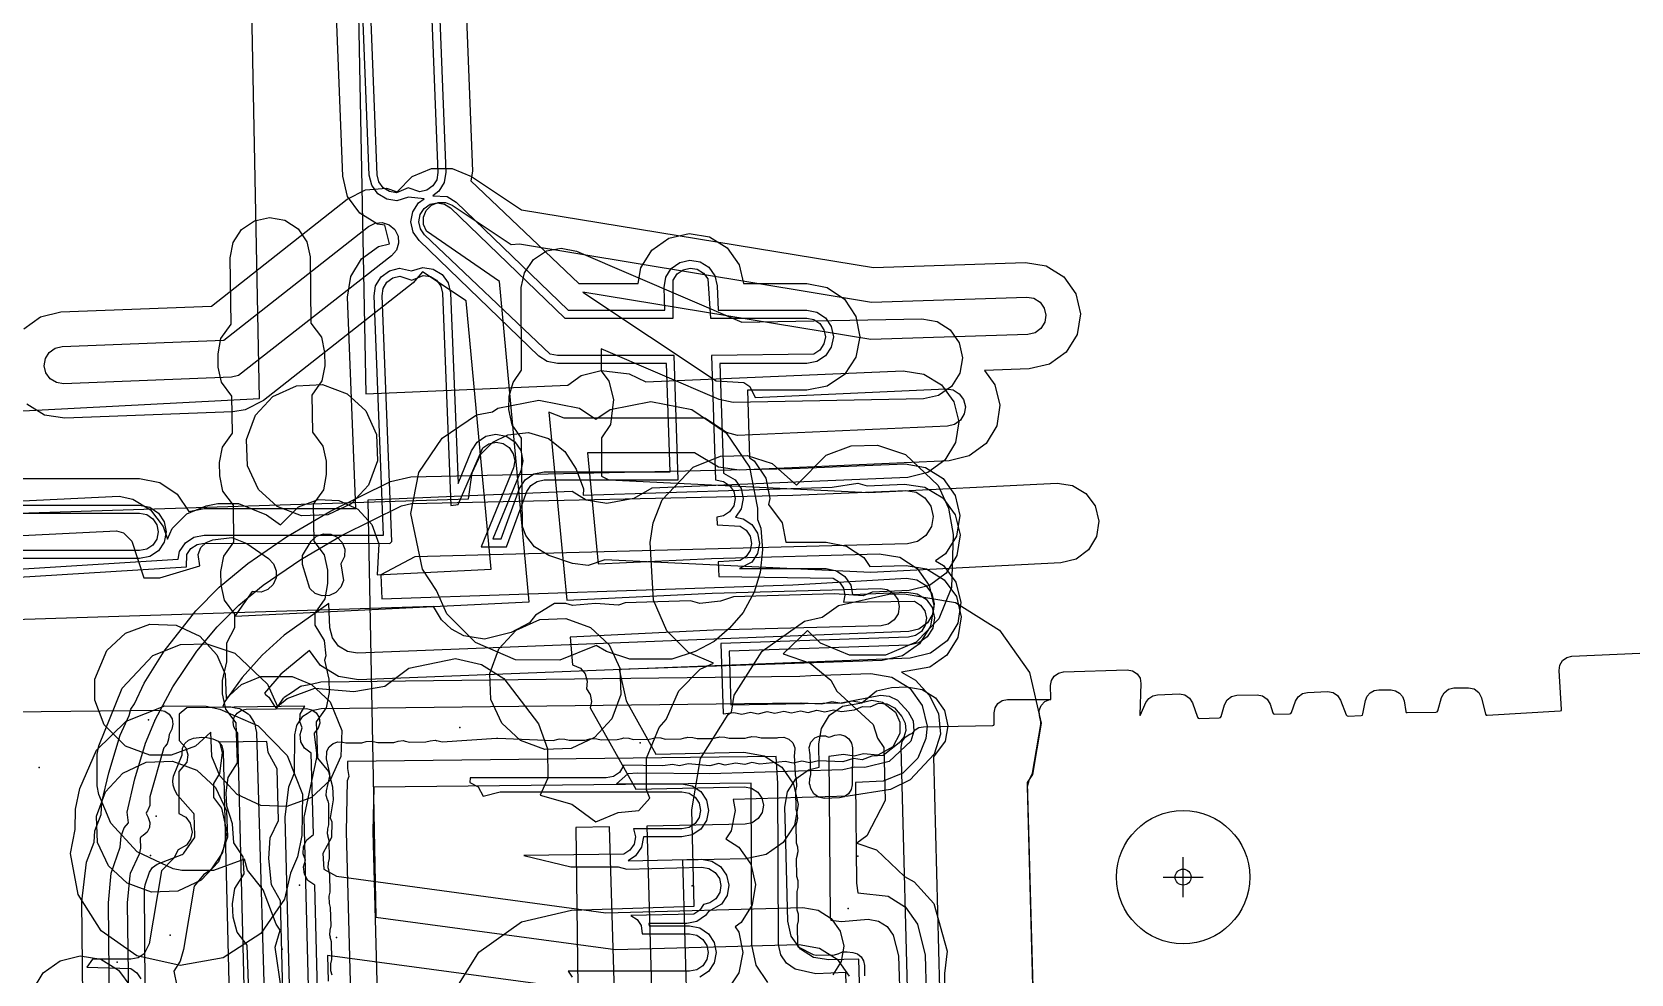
# Model space of a CAD drawing. Header units: metres. Extents: x 17722 to 17999, y 13535 to 15917.
# Drawn here: x 17811.3 to 17871.3, y 15087.2 to 15122.5 of the extents above; entities that cross this region are included whole.
import ezdxf

# ---------------------------------------------------------------- set-up
doc = ezdxf.new("R2010")
doc.units = ezdxf.units.M
for name, color, linetype in [('AI_GREENING_ALLOWED_ZONE', 4, 'Continuous'), ('AI_GREENING_EXCLUSIONS', 1, 'Continuous'), ('AI_GREENING_LAWN', 82, 'Continuous'), ('AI_GREENING_REJECTED', 6, 'Continuous'), ('AI_GREENING_TREES', 3, 'Continuous')]:
    doc.layers.add(name, color=color, linetype=linetype)

# ---------------------------------------------------------------- blocks, each defined once
blk = doc.blocks.new('AI_TREE')
for p, q in [((0, -0.3), (0, 0.3)), ((-0.3, 0), (0.3, 0))]:
    blk.add_line(p, q)
for radius in [1, 0.12]:
    blk.add_circle((0, 0), radius)

msp = doc.modelspace()

# ---------------------------------------------------------------- linework, layer by layer
at = {"layer": 'AI_GREENING_ALLOWED_ZONE'}
msp.add_lwpolyline([(17848.83, 15086.254), (17848.62, 15094.19), (17848.697, 15094.47), (17848.778, 15094.599), (17848.813, 15094.689), (17849.124, 15096.515), (17849.122, 15096.612), (17849.068, 15096.85), (17849.063, 15097.048), (17849.136, 15097.233), (17849.274, 15097.374), (17849.457, 15097.451), (17849.494, 15097.459), (17849.501, 15097.5), (17849.488, 15097.978), (17849.52, 15098.17), (17849.623, 15098.335), (17849.782, 15098.448), (17849.972, 15098.492), (17852.368, 15098.567), (17852.568, 15098.532), (17852.737, 15098.42), (17852.849, 15098.25), (17852.883, 15098.05), (17852.844, 15096.882), (17852.848, 15096.857), (17852.862, 15096.877), (17853.07, 15097.338), (17853.175, 15097.488), (17853.327, 15097.591), (17853.506, 15097.631), (17854.324, 15097.664), (17854.532, 15097.627), (17854.707, 15097.507), (17854.816, 15097.326), (17855, 15096.79), (17855.025, 15096.75), (17855.071, 15096.742), (17855.821, 15096.771), (17855.865, 15096.782), (17855.888, 15096.823), (17856.021, 15097.259), (17856.121, 15097.439), (17856.285, 15097.564), (17856.485, 15097.612), (17857.238, 15097.633), (17857.45, 15097.593), (17857.624, 15097.468), (17857.73, 15097.28), (17857.83, 15096.954), (17857.854, 15096.912), (17857.901, 15096.903), (17858.46, 15096.92), (17858.504, 15096.93), (17858.527, 15096.969), (17858.682, 15097.393), (17858.783, 15097.56), (17858.94, 15097.675), (17859.129, 15097.721), (17859.887, 15097.756), (17860.091, 15097.723), (17860.264, 15097.61), (17860.377, 15097.436), (17860.591, 15096.878), (17860.617, 15096.839), (17860.663, 15096.832), (17861.146, 15096.86), (17861.192, 15096.873), (17861.212, 15096.917), (17861.312, 15097.419), (17861.374, 15097.58), (17861.487, 15097.71), (17861.637, 15097.794), (17861.807, 15097.821), (17862.27, 15097.817), (17862.44, 15097.785), (17862.588, 15097.698), (17862.699, 15097.565), (17862.757, 15097.403), (17862.826, 15097.008), (17862.84, 15096.971), (17862.878, 15096.965), (17863.952, 15096.977), (17863.998, 15096.988), (17864.021, 15097.029), (17864.161, 15097.524), (17864.26, 15097.71), (17864.427, 15097.839), (17864.632, 15097.887), (17865.173, 15097.898), (17865.391, 15097.853), (17865.568, 15097.717), (17865.668, 15097.518), (17865.82, 15096.907), (17865.835, 15096.871), (17865.874, 15096.867), (17868.621, 15097.029), (17868.662, 15097.039), (17868.668, 15097.081), (17868.581, 15098.549), (17868.609, 15098.743), (17868.709, 15098.913), (17868.867, 15099.03), (17869.057, 15099.078), (17872.454, 15099.235)], dxfattribs=at)
at = {"layer": 'AI_GREENING_EXCLUSIONS'}
for points in [[(17807.926, 15102.169), (17816.737, 15102.719), (17816.794, 15103.006), (17817.011, 15103.331), (17817.335, 15103.548), (17817.718, 15103.624), (17824.446, 15103.624), (17824.094, 15112.603), (17824.155, 15112.988), (17824.359, 15113.321), (17824.675, 15113.55), (17825.054, 15113.641), (17825.495, 15113.546), (17825.927, 15113.675), (17826.313, 15113.614), (17826.646, 15113.41), (17826.875, 15113.095), (17826.966, 15112.715), (17827.247, 15105.559), (17827.751, 15106.791), (17827.966, 15107.116), (17828.29, 15107.334), (17828.672, 15107.412), (17829.055, 15107.338), (17829.38, 15107.122), (17829.599, 15106.799), (17829.676, 15106.416), (17829.602, 15106.033), (17828.559, 15103.486), (17828.86, 15103.486), (17829.556, 15105.379), (17829.773, 15105.704), (17830.097, 15105.921), (17830.48, 15105.997), (17835.205, 15105.997), (17835.073, 15110.069), (17830.978, 15110.069), (17830.596, 15110.145), (17830.285, 15110.348), (17825.783, 15114.682), (17825.561, 15115.002), (17825.477, 15115.383), (17825.546, 15115.767), (17825.757, 15116.096), (17825.972, 15116.246), (17825.387, 15116.306), (17824.954, 15116.177), (17824.569, 15116.238), (17824.236, 15116.442), (17824.007, 15116.757), (17823.916, 15117.137), (17821.8, 15171)], [(17824.368, 15171.219), (17826.488, 15117.238), (17826.445, 15116.968), (17826.303, 15116.735), (17826.082, 15116.575), (17825.816, 15116.511), (17825.373, 15116.66), (17824.943, 15116.477), (17824.673, 15116.519), (17824.44, 15116.662), (17824.28, 15116.883), (17824.216, 15117.148), (17822.095, 15171.129)], [(17824.672, 15171.113), (17826.788, 15117.25), (17826.727, 15116.864), (17826.523, 15116.531), (17826.296, 15116.366), (17826.842, 15116.333), (17827.171, 15116.122), (17831.381, 15112.069), (17835.009, 15112.069), (17834.982, 15112.919), (17835.045, 15113.304), (17835.251, 15113.635), (17835.569, 15113.862), (17835.949, 15113.95), (17836.334, 15113.887), (17836.665, 15113.681), (17836.892, 15113.363), (17836.98, 15112.983), (17837.01, 15112.069), (17840.335, 15112.069), (17840.718, 15111.992), (17841.042, 15111.776), (17841.259, 15111.451), (17841.335, 15111.069), (17841.259, 15110.686), (17841.042, 15110.361), (17840.718, 15110.145), (17840.335, 15110.069), (17837.074, 15110.069), (17837.207, 15105.945), (17837.655, 15105.704), (17837.871, 15105.379), (17837.947, 15104.997), (17837.871, 15104.614), (17837.66, 15104.298), (17837.948, 15104.241), (17838.273, 15104.024), (17838.489, 15103.7), (17838.566, 15103.317), (17838.489, 15102.934), (17838.273, 15102.61), (17837.817, 15102.367), (17841.065, 15102.367), (17841.448, 15102.291), (17841.772, 15102.074), (17841.989, 15101.75), (17842.059, 15101.397), (17844.098, 15101.49), (17844.483, 15101.427), (17844.814, 15101.221), (17845.042, 15100.904), (17845.131, 15100.524), (17845.068, 15100.139), (17844.862, 15099.808), (17844.545, 15099.58), (17844.165, 15099.491), (17837.423, 15099.265), (17837.487, 15097.256), (17841.628, 15097.33), (17843.108, 15097.621), (17843.425, 15097.584), (17843.745, 15097.432), (17844.146, 15096.998), (17844.326, 15096.651), (17844.358, 15096.262), (17844.24, 15095.891), (17843.434, 15095.123), (17842.518, 15094.904), (17842.134, 15094.915), (17841.695, 15094.814), (17836.704, 15094.669), (17833.982, 15094.696), (17833.619, 15094.66), (17833.198, 15094.294), (17835.651, 15094.294), (17836.034, 15094.218), (17836.358, 15094.001), (17836.575, 15093.677), (17836.651, 15093.294), (17836.575, 15092.911), (17836.358, 15092.587), (17836.034, 15092.37), (17835.651, 15092.294), (17834.206, 15092.294), (17834.13, 15091.912), (17833.913, 15091.587), (17833.63, 15091.398), (17836.39, 15091.456), (17836.774, 15091.391), (17837.105, 15091.183), (17837.33, 15090.865), (17837.417, 15090.484), (17837.351, 15090.099), (17837.143, 15089.769), (17836.645, 15089.503), (17836.537, 15089.341), (17836.213, 15089.124), (17835.83, 15089.048), (17834.404, 15089.048), (17834.423, 15088.957), (17835.939, 15088.957), (17836.321, 15088.88), (17836.646, 15088.664), (17836.862, 15088.339), (17836.939, 15087.957), (17836.862, 15087.574), (17836.646, 15087.249), (17836.321, 15087.033)], [(17806.673, 15122.58), (17807.111, 15121.934), (17807.269, 15121.17), (17807.379, 15105.746), (17815.292, 15105.747), (17816.057, 15105.595), (17816.706, 15105.162), (17817.141, 15104.509), (17817.718, 15104.624), (17823.406, 15104.624), (17823.095, 15112.563), (17823.217, 15113.334), (17823.625, 15114), (17824.256, 15114.458), (17824.674, 15114.559), (17824.501, 15115.256), (17824.223, 15115.3), (17823.558, 15115.707), (17823.099, 15116.339), (17822.917, 15117.097), (17820.812, 15170.692)], [(17825.682, 15170.884), (17827.787, 15117.289), (17827.73, 15116.929), (17831.785, 15113.069), (17834.012, 15113.069), (17834.11, 15113.656), (17834.522, 15114.319), (17835.157, 15114.773), (17835.917, 15114.95), (17836.686, 15114.822), (17837.349, 15114.41), (17837.803, 15113.775), (17837.968, 15113.069), (17840.335, 15113.069), (17841.101, 15112.916), (17841.749, 15112.483), (17842.183, 15111.834), (17842.335, 15111.069), (17842.183, 15110.303), (17841.749, 15109.654), (17841.101, 15109.221), (17840.335, 15109.069), (17838.107, 15109.069), (17838.189, 15106.526), (17838.362, 15106.411), (17838.795, 15105.762), (17838.947, 15104.997), (17838.905, 15104.781), (17839.413, 15104.082), (17839.556, 15103.367), (17841.065, 15103.367), (17841.83, 15103.215), (17842.479, 15102.781), (17842.704, 15102.444), (17844.064, 15102.49), (17844.834, 15102.363), (17845.497, 15101.952), (17845.953, 15101.318), (17846.13, 15100.558), (17846.004, 15099.788), (17845.592, 15099.125), (17844.958, 15098.67), (17843.889, 15098.481), (17844.415, 15098.179), (17844.928, 15097.621), (17845.286, 15096.928), (17845.352, 15096.151), (17845.116, 15095.407), (17844.215, 15094.441), (17843.482, 15094.076), (17841.89, 15093.823), (17837.569, 15093.703), (17837.651, 15093.294), (17837.499, 15092.529), (17837.294, 15092.223), (17837.792, 15091.909), (17838.243, 15091.272), (17838.416, 15090.511), (17838.285, 15089.742), (17837.87, 15089.082), (17837.65, 15088.926), (17837.786, 15088.722), (17837.939, 15087.957), (17837.786, 15087.191), (17837.459, 15086.701)], [(17803.468, 15107.905), (17819.792, 15108.748), (17819.218, 15137.983)], [(17823.217, 15138.062), (17823.789, 15108.935), (17831.363, 15109.255), (17831.864, 15109.622), (17832.623, 15109.807), (17833.672, 15109.684), (17834.294, 15109.38), (17843.958, 15109.789), (17844.729, 15109.669), (17845.396, 15109.263), (17845.856, 15108.634), (17846.041, 15107.875), (17845.921, 15107.104), (17845.515, 15106.438), (17844.885, 15105.977), (17844.127, 15105.792), (17834.518, 15105.386), (17833.85, 15104.994), (17832.834, 15104.814), (17832.063, 15104.933), (17831.528, 15105.259), (17823.867, 15104.934), (17824.166, 15089.284), (17833.156, 15088.069), (17840.051, 15088.258), (17840.82, 15088.126), (17841.481, 15087.711), (17841.932, 15087.074)], [(17810.949, 15111.367), (17811.58, 15111.825), (17812.339, 15112.007), (17817.988, 15112.222), (17823.083, 15116.234), (17823.779, 15116.588), (17824.557, 15116.649), (17824.967, 15116.515), (17825.525, 15117.086), (17826.245, 15117.386), (17827.025, 15117.387), (17827.747, 15117.09), (17829.631, 15115.837), (17842.847, 15113.669), (17848.549, 15113.86), (17849.319, 15113.733), (17849.982, 15113.321), (17850.437, 15112.687), (17850.615, 15111.928), (17850.489, 15111.157), (17850.077, 15110.494), (17849.443, 15110.04), (17848.683, 15109.862), (17847.004, 15109.806), (17847.403, 15109.262), (17847.59, 15108.505), (17847.472, 15107.733), (17847.068, 15107.066), (17846.439, 15106.603), (17845.681, 15106.417), (17837.796, 15106.063), (17837.025, 15106.18), (17836.123, 15106.712), (17832.112, 15106.712), (17832.511, 15102.545), (17836.756, 15102.751), (17843.056, 15102.924), (17843.826, 15102.793), (17844.486, 15102.377), (17844.937, 15101.74), (17845.11, 15100.979), (17844.979, 15100.21), (17844.563, 15099.55), (17843.927, 15099.098), (17843.166, 15098.925), (17833.3, 15098.579), (17833.555, 15097.4), (17834.673, 15095.408), (17837.974, 15095.472), (17838.742, 15095.335), (17839.399, 15094.914), (17839.845, 15094.274), (17840.012, 15093.511), (17839.875, 15092.743), (17839.454, 15092.086), (17838.814, 15091.64), (17838.052, 15091.473), (17835.67, 15091.426), (17835.851, 15085.317)], [(17806.818, 15103.411), (17814.424, 15103.791), (17814.687, 15103.717), (17815.001, 15103.394), (17815.452, 15102.022), (17816.056, 15102.022), (17817.554, 15102.473), (17817.49, 15102.903), (17817.594, 15103.155), (17817.788, 15103.348), (17818.04, 15103.453), (17818.752, 15103.539), (17819.316, 15103.316), (17820.135, 15102.743), (17820.324, 15102.545), (17820.423, 15102.291), (17820.417, 15102.018), (17820.307, 15101.768), (17820.11, 15101.579), (17819.855, 15101.48), (17819.519, 15101.514), (17818.866, 15100.58), (17829.914, 15101.117), (17828.801, 15113.146), (17826.058, 15115.035), (17825.953, 15115.287), (17825.952, 15115.56), (17826.056, 15115.813), (17826.249, 15116.006), (17826.501, 15116.111), (17826.774, 15116.112), (17827.027, 15116.008), (17829.242, 15114.533), (17829.552, 15114.559), (17842.762, 15112.365), (17848.593, 15112.56), (17848.862, 15112.516), (17849.094, 15112.372), (17849.254, 15112.15), (17849.316, 15111.884), (17849.272, 15111.615), (17849.127, 15111.382), (17848.906, 15111.223), (17848.64, 15111.161), (17842.739, 15110.964), (17831.931, 15112.744), (17836.939, 15109.412), (17837.979, 15109.359), (17838.206, 15109.207), (17838.395, 15108.792), (17845.56, 15109.114), (17845.83, 15109.073), (17846.064, 15108.932), (17846.226, 15108.712), (17846.291, 15108.446), (17846.25, 15108.176), (17846.108, 15107.943), (17845.888, 15107.781), (17845.623, 15107.716), (17837.738, 15107.361), (17837.319, 15107.478), (17836.516, 15108.012), (17831.233, 15108.014), (17830.661, 15108.24), (17831.336, 15101.187), (17836.791, 15101.452), (17843.092, 15101.624), (17843.361, 15101.578), (17843.592, 15101.433), (17843.75, 15101.21), (17843.811, 15100.944), (17843.765, 15100.675), (17843.619, 15100.443), (17843.396, 15100.285), (17843.13, 15100.225), (17836.837, 15100.053), (17831.462, 15099.791), (17831.549, 15098.762), (17831.847, 15098.626), (17832.019, 15098.413), (17832.098, 15098.138), (17832.065, 15097.859), (17832.208, 15097.644), (17832.26, 15097.376), (17832.212, 15097.137), (17833.92, 15094.093), (17837.999, 15094.172), (17838.268, 15094.124), (17838.498, 15093.977), (17838.654, 15093.753), (17838.713, 15093.486), (17838.664, 15093.217), (17838.517, 15092.987), (17838.293, 15092.831), (17838.026, 15092.773), (17834.331, 15092.7), (17834.552, 15085.278)], [(17807.707, 15101.854), (17817.055, 15102.437), (17817.071, 15102.892), (17817.223, 15103.119), (17817.45, 15103.27), (17817.718, 15103.324), (17824.688, 15103.31), (17824.756, 15103.384), (17824.394, 15112.614), (17824.437, 15112.884), (17824.579, 15113.117), (17824.8, 15113.278), (17825.066, 15113.341), (17825.509, 15113.192), (17825.939, 15113.376), (17826.209, 15113.333), (17826.442, 15113.19), (17826.602, 15112.969), (17826.666, 15112.704), (17826.979, 15104.733), (17827.251, 15104.777), (17828.179, 15106.905), (17828.406, 15107.058), (17828.673, 15107.112), (17828.941, 15107.06), (17829.169, 15106.909), (17829.322, 15106.683), (17829.376, 15106.415), (17829.324, 15106.147), (17828.112, 15103.186), (17829.07, 15103.186), (17829.833, 15105.265), (17829.985, 15105.492), (17830.212, 15105.643), (17830.48, 15105.697), (17835.514, 15105.697), (17835.364, 15110.369), (17830.978, 15110.369), (17830.71, 15110.422), (17825.992, 15114.898), (17825.835, 15115.122), (17825.777, 15115.389), (17825.825, 15115.658), (17825.973, 15115.887), (17826.197, 15116.044), (17826.464, 15116.102), (17826.733, 15116.054), (17826.962, 15115.906), (17831.26, 15111.769), (17835.319, 15111.769), (17835.326, 15113.198), (17835.47, 15113.43), (17835.692, 15113.589), (17835.958, 15113.651), (17836.228, 15113.606), (17836.46, 15113.462), (17836.619, 15113.24), (17836.719, 15111.769), (17840.335, 15111.769), (17840.603, 15111.715), (17840.83, 15111.564), (17840.982, 15111.336), (17841.035, 15111.069), (17840.982, 15110.801), (17840.83, 15110.574), (17840.603, 15110.422), (17836.765, 15110.369), (17836.915, 15105.697), (17837.215, 15105.643), (17837.442, 15105.492), (17837.594, 15105.265), (17837.647, 15104.997), (17837.594, 15104.729), (17837.442, 15104.502), (17837.215, 15104.35), (17836.96, 15104.299), (17836.969, 15104.017), (17837.833, 15103.964), (17838.061, 15103.812), (17838.212, 15103.585), (17838.266, 15103.317), (17838.212, 15103.049), (17838.061, 15102.822), (17837.833, 15102.67), (17837.014, 15102.617), (17837.032, 15102.067), (17841.333, 15102.014), (17841.56, 15101.862), (17841.712, 15101.635), (17841.765, 15101.367), (17841.713, 15101.106), (17844.377, 15101.146), (17844.61, 15101.002), (17844.769, 15100.78), (17844.831, 15100.514), (17844.787, 15100.245), (17844.643, 15100.013), (17844.421, 15099.853), (17844.155, 15099.791), (17837.113, 15099.555), (17837.198, 15096.911), (17837.603, 15096.963), (17837.895, 15096.901), (17838.225, 15096.981), (17838.519, 15096.919), (17838.848, 15096.999), (17839.143, 15096.937), (17839.472, 15097.017), (17839.766, 15096.955), (17840.096, 15097.035), (17840.39, 15096.973), (17840.72, 15097.053), (17841.014, 15096.991), (17841.343, 15097.071), (17841.638, 15097.009), (17842.125, 15097.072), (17842.424, 15097.194), (17842.722, 15097.179), (17843.034, 15097.312), (17843.343, 15097.296), (17843.631, 15097.141), (17843.912, 15096.811), (17844.037, 15096.568), (17844.06, 15096.296), (17843.977, 15096.036), (17843.801, 15095.827), (17843.206, 15095.35), (17842.782, 15095.332), (17842.421, 15095.194), (17842.097, 15095.237), (17841.694, 15095.114), (17840.776, 15095.158), (17840.447, 15095.078), (17840.152, 15095.14), (17839.823, 15095.059), (17839.528, 15095.122), (17838.573, 15095.023), (17838.281, 15095.086), (17838.018, 15095.009), (17837.657, 15095.068), (17837.279, 15094.989), (17837.033, 15095.05), (17836.704, 15094.969), (17835.887, 15095.034), (17835.556, 15094.962), (17835.297, 15095.017), (17834.932, 15094.96), (17833.466, 15094.995), (17833.305, 15094.719), (17833.078, 15094.567), (17832.81, 15094.514), (17827.704, 15094.514), (17827.692, 15094.334), (17828.001, 15094.177), (17828.189, 15093.831), (17828.829, 15093.994), (17835.651, 15093.994), (17835.919, 15093.941), (17836.146, 15093.789), (17836.298, 15093.562), (17836.351, 15093.294), (17836.298, 15093.026), (17836.146, 15092.799), (17835.919, 15092.647), (17835.651, 15092.594), (17833.832, 15092.594), (17833.906, 15092.295), (17833.853, 15092.027), (17833.701, 15091.8), (17833.474, 15091.648), (17829.712, 15091.595), (17831.487, 15091.171), (17833.264, 15091.171), (17833.588, 15091.08), (17836.398, 15091.156), (17836.667, 15091.11), (17836.898, 15090.965), (17837.056, 15090.742), (17837.117, 15090.476), (17837.071, 15090.207), (17836.926, 15089.975), (17836.703, 15089.818), (17836.466, 15089.764), (17836.325, 15089.553), (17836.098, 15089.402), (17833.731, 15089.348), (17833.969, 15089.194), (17834.121, 15088.967), (17834.165, 15088.657), (17835.939, 15088.657), (17836.206, 15088.603), (17836.434, 15088.451), (17836.585, 15088.224), (17836.639, 15087.957), (17836.585, 15087.689), (17836.434, 15087.462), (17836.206, 15087.31), (17835.939, 15087.257), (17831.379, 15087.257), (17831.528, 15087.034)], [(17819.378, 15086.79), (17819.336, 15088.239), (17818.958, 15088.721), (17818.811, 15089.287), (17818.782, 15089.786), (17818.863, 15090.366), (17819.217, 15090.915), (17819.181, 15091.543), (17818.836, 15092.077), (17818.784, 15092.793), (17818.569, 15093.452), (17818.54, 15093.951), (17818.621, 15094.531), (17818.975, 15095.08), (17818.921, 15096.574), (17818.528, 15097.096), (17818.407, 15097.668), (17818.4, 15098.168), (17818.568, 15098.87), (17818.564, 15099.588), (17818.874, 15100.155), (17818.868, 15100.662), (17818.475, 15101.184), (17818.354, 15101.757), (17818.347, 15102.257), (17818.454, 15102.832), (17818.833, 15103.364), (17818.815, 15104.751), (17818.422, 15105.273), (17818.3, 15105.846), (17818.294, 15106.346), (17818.4, 15106.921), (17818.779, 15107.453), (17818.761, 15108.84), (17818.369, 15109.362), (17818.247, 15109.934), (17818.24, 15110.434), (17818.347, 15111.01), (17818.726, 15111.542), (17818.694, 15114.029), (17818.8, 15114.605), (17819.119, 15115.096), (17819.602, 15115.427), (17820.174, 15115.549), (17820.75, 15115.442), (17821.24, 15115.123), (17821.572, 15114.641), (17821.693, 15114.068), (17821.726, 15111.581), (17822.119, 15111.059), (17822.24, 15110.486), (17822.247, 15109.986), (17822.14, 15109.411), (17821.761, 15108.879), (17821.779, 15107.492), (17822.172, 15106.97), (17822.293, 15106.398), (17822.3, 15105.898), (17822.193, 15105.322), (17821.814, 15104.79), (17821.832, 15103.404), (17822.225, 15102.881), (17822.347, 15102.309), (17822.353, 15101.809), (17822.247, 15101.234), (17821.868, 15100.701), (17821.873, 15100.248), (17822.225, 15099.674), (17822.285, 15099.091), (17822.237, 15098.93), (17822.4, 15098.22), (17822.406, 15097.72), (17822.3, 15097.145), (17821.921, 15096.613), (17821.97, 15095.255), (17822.386, 15094.75), (17822.533, 15094.183), (17822.562, 15093.684), (17822.447, 15093.019), (17822.507, 15092.863), (17822.493, 15092.278), (17822.178, 15091.669), (17822.212, 15091.092), (17822.688, 15090.823), (17832.794, 15089.447), (17840.187, 15089.649), (17840.764, 15089.551), (17841.259, 15089.239), (17841.597, 15088.761), (17841.727, 15088.191), (17841.629, 15087.614), (17841.317, 15087.118)], [(17806.752, 15104.709), (17814.527, 15105.087), (17815.039, 15104.978), (17815.709, 15104.578), (17816.175, 15103.952), (17816.347, 15103.477), (17816.514, 15103.878), (17817.066, 15104.43), (17817.787, 15104.728), (17818.226, 15104.815), (17819.007, 15104.814), (17820.061, 15104.381), (17820.582, 15104.017), (17821.261, 15104.691), (17821.994, 15104.96), (17822.773, 15104.928), (17823.482, 15104.601), (17824.011, 15104.027), (17824.28, 15103.294), (17824.211, 15102.141), (17828.495, 15102.35), (17827.548, 15112.418), (17825.912, 15113.506), (17825.558, 15113.091), (17819.951, 15108.677), (17819.256, 15108.323), (17818.79, 15108.25), (17812.492, 15108.01), (17811.721, 15108.132), (17811.057, 15108.541)], [(17785.977, 15103.667), (17827.645, 15104.992), (17827.772, 15105.963), (17828.102, 15106.67), (17828.552, 15107.114), (17829.122, 15107.396), (17829.898, 15107.478), (17830.646, 15107.257), (17831.252, 15106.765), (17831.684, 15106.096), (17831.951, 15105.362), (17831.941, 15105.129), (17841.285, 15105.426), (17842.257, 15105.577), (17842.607, 15105.476), (17844.001, 15105.541), (17844.773, 15105.424), (17845.441, 15105.021), (17845.904, 15104.393), (17846.092, 15103.636), (17845.976, 15102.864), (17845.573, 15102.196), (17844.945, 15101.733), (17844.187, 15101.545), (17842.795, 15101.48), (17842.457, 15101.348), (17841.378, 15101.427), (17837.591, 15101.307), (17837.099, 15101.15), (17836.323, 15101.062), (17835.973, 15101.163), (17833.515, 15101.086), (17833.271, 15101), (17832.405, 15101.064), (17831.542, 15100.981), (17831.295, 15101.062), (17830.864, 15101.057), (17830.161, 15100.616), (17829.932, 15100.335), (17829.246, 15099.964), (17828.236, 15099.724), (17827.465, 15099.848), (17827.003, 15100.092), (17826.621, 15100.447), (17826.329, 15100.949), (17787.735, 15099.721)], [(17785.977, 15103.667), (17827.645, 15104.992), (17827.772, 15105.963), (17828.102, 15106.67), (17828.552, 15107.114), (17829.122, 15107.396), (17829.898, 15107.478), (17830.646, 15107.257), (17831.252, 15106.765), (17831.684, 15106.096), (17831.951, 15105.362), (17831.941, 15105.129), (17841.285, 15105.426), (17842.257, 15105.577), (17842.607, 15105.476), (17844.001, 15105.541), (17844.773, 15105.424), (17845.441, 15105.021), (17845.904, 15104.393), (17846.092, 15103.636), (17845.976, 15102.864), (17845.573, 15102.196), (17844.945, 15101.733), (17844.187, 15101.545), (17842.795, 15101.48), (17842.457, 15101.348), (17841.378, 15101.427), (17837.591, 15101.307), (17837.099, 15101.15), (17836.323, 15101.062), (17835.973, 15101.163), (17833.515, 15101.086), (17833.271, 15101), (17832.405, 15101.064), (17831.542, 15100.981), (17831.295, 15101.062), (17830.864, 15101.057), (17830.161, 15100.616), (17829.932, 15100.335), (17829.246, 15099.964), (17828.236, 15099.724), (17827.465, 15099.848), (17827.003, 15100.092), (17826.621, 15100.447), (17826.329, 15100.949), (17787.735, 15099.721)], [(17820.62, 15086.534), (17820.385, 15088.164), (17820.576, 15088.793), (17820.426, 15089.016), (17819.929, 15090.315), (17819.35, 15091.047), (17819.233, 15091.457), (17818.063, 15091.037), (17816.875, 15091.037), (17816.553, 15091.102), (17815.206, 15091.733), (17814.218, 15092.807), (17813.765, 15093.89), (17813.7, 15094.213), (17813.7, 15095.4), (17813.765, 15095.722), (17814.634, 15097.885), (17815.794, 15099.107), (17816.824, 15099.514), (17817.818, 15099.541), (17818.868, 15099.189), (17820.092, 15098.03), (17820.472, 15097.188), (17820.835, 15097.495), (17821.875, 15097.875), (17823.333, 15097.752), (17824.495, 15097.96), (17825.397, 15098.629), (17827.154, 15098.995), (17828.123, 15098.771), (17828.965, 15098.242), (17830.264, 15096.54), (17830.61, 15095.608), (17830.616, 15094.501), (17830.325, 15093.865), (17831.52, 15093.528), (17832.419, 15092.866), (17833.26, 15093.218), (17834.031, 15093.283), (17834.442, 15093.751), (17834.324, 15094.069), (17834.324, 15095.257), (17834.792, 15096.41), (17835.064, 15096.701), (17835.531, 15097.783), (17836.342, 15098.594), (17836.831, 15098.813), (17835.894, 15099.222), (17835.084, 15100.032), (17834.586, 15101.183), (17834.454, 15103.354), (17834.571, 15104.081), (17834.91, 15104.956), (17836.07, 15106.178), (17837.1, 15106.585), (17838.094, 15106.612), (17839.043, 15106.312), (17839.951, 15105.497), (17841.067, 15106.625), (17841.998, 15106.975), (17842.992, 15107.002), (17844.042, 15106.65), (17845.266, 15105.491), (17845.652, 15104.635), (17845.834, 15103.646), (17845.769, 15101.654), (17845.299, 15100.489), (17844.444, 15099.612), (17843.293, 15099.114), (17841.943, 15099.114), (17840.859, 15099.567), (17840.362, 15100.042), (17839.457, 15099.168), (17840.471, 15098.818), (17841.238, 15098.184), (17841.466, 15097.764), (17842.835, 15096.517), (17842.995, 15096.005), (17843.234, 15095.651), (17843.28, 15093.665), (17842.597, 15092.34), (17842.212, 15092.06), (17842.952, 15091.806), (17844.007, 15090.807), (17844.372, 15090.614), (17845.113, 15089.792), (17845.613, 15088.011), (17845.506, 15087.167), (17845.506, 15086.091)], [(17813.245, 15077.904), (17813.126, 15089.868), (17813.297, 15091.35), (17813.584, 15092.105), (17813.616, 15092.521), (17813.852, 15093.139), (17813.879, 15093.604), (17814.137, 15094.702), (17814.564, 15096.111), (17814.903, 15096.85), (17814.96, 15097.09), (17815.106, 15097.292), (17815.462, 15098.068), (17816.213, 15099.272), (17817.399, 15100.786), (17818.286, 15101.676), (17819.354, 15102.562), (17820.808, 15103.559), (17822.434, 15104.506), (17824.715, 15105.641), (17825.476, 15105.812), (17839.788, 15106.129), (17844.027, 15106.299), (17844.797, 15106.169), (17845.458, 15105.755), (17845.91, 15105.119), (17846.084, 15104.358), (17845.954, 15103.588), (17845.539, 15102.927), (17845.171, 15102.665), (17845.472, 15102.484), (17845.935, 15101.856), (17846.123, 15101.098), (17846.007, 15100.326), (17845.604, 15099.658), (17844.976, 15099.195), (17844.218, 15099.007), (17823.514, 15098.197), (17822.762, 15098.314), (17822.079, 15098.73), (17821.668, 15099.297), (17820.601, 15098.412), (17819.98, 15097.689), (17820.016, 15097.644), (17820.149, 15097.547), (17820.362, 15097.203), (17820.431, 15097.113), (17820.491, 15097.201), (17820.692, 15097.509), (17820.711, 15097.522), (17820.724, 15097.542), (17821.032, 15097.742), (17821.335, 15097.95), (17821.358, 15097.955), (17821.378, 15097.968), (17821.739, 15098.036), (17822.099, 15098.112), (17840.075, 15098.331), (17840.488, 15098.35), (17842.746, 15098.425), (17843.535, 15098.293), (17844.206, 15097.877), (17844.669, 15097.233), (17844.852, 15096.453), (17844.813, 15095.991), (17844.508, 15095.253), (17843.946, 15094.692), (17843.209, 15094.386), (17842.171, 15094.334), (17842.205, 15090.557), (17842.258, 15090.193), (17843.389, 15090.071), (17844.049, 15089.655), (17844.5, 15089.018), (17844.786, 15087.863), (17844.824, 15086.454)], [(17814.244, 15077.916), (17814.125, 15089.828), (17814.227, 15090.937), (17814.564, 15091.91), (17814.596, 15092.325), (17814.715, 15092.637), (17814.883, 15092.824), (17814.829, 15093.227), (17815.111, 15094.474), (17815.52, 15095.819), (17815.865, 15096.658), (17815.869, 15096.674), (17815.875, 15096.682), (17815.887, 15096.712), (17816.539, 15097.936), (17817.442, 15099.271), (17818.206, 15100.188), (17819.025, 15100.996), (17819.933, 15101.747), (17821.346, 15102.715), (17822.899, 15103.621), (17825.121, 15104.727), (17825.501, 15104.813), (17839.814, 15105.129), (17844.056, 15105.3), (17844.441, 15105.235), (17844.771, 15105.027), (17844.997, 15104.709), (17845.085, 15104.329), (17845.02, 15103.944), (17844.812, 15103.614), (17844.494, 15103.388), (17844.114, 15103.301), (17825.621, 15102.815), (17824.349, 15102.132), (17824.391, 15101.232), (17839.816, 15101.761), (17844.079, 15102.004), (17844.465, 15101.946), (17844.799, 15101.744), (17845.03, 15101.43), (17845.124, 15101.052), (17845.066, 15100.666), (17844.864, 15100.332), (17844.55, 15100.1), (17844.172, 15100.006), (17823.476, 15099.197), (17823.1, 15099.255), (17822.766, 15099.456), (17822.534, 15099.77), (17822.44, 15100.149), (17822.397, 15101.053), (17820.724, 15099.872), (17819.891, 15099.124), (17819.145, 15098.277), (17818.496, 15097.379), (17818.42, 15097.197), (17818.721, 15097.186), (17818.879, 15097.148), (17819.039, 15097.121), (17819.067, 15097.103), (17819.1, 15097.095), (17819.232, 15097), (17819.37, 15096.914), (17819.389, 15096.887), (17819.417, 15096.867), (17819.502, 15096.729), (17819.596, 15096.596), (17819.603, 15096.563), (17819.621, 15096.535), (17819.647, 15096.374), (17819.683, 15096.216), (17820.076, 15083.001)], [(17807.384, 15104.747), (17815.292, 15104.747), (17815.675, 15104.671), (17815.999, 15104.454), (17816.216, 15104.13), (17816.292, 15103.747), (17816.216, 15103.365), (17815.999, 15103.04), (17815.675, 15102.823), (17815.292, 15102.747), (17807.908, 15102.747)], [(17807.384, 15104.447), (17815.292, 15104.447), (17815.56, 15104.394), (17815.787, 15104.242), (17815.939, 15104.015), (17815.992, 15103.747), (17815.939, 15103.479), (17815.787, 15103.252), (17815.56, 15103.101), (17815.292, 15103.047), (17807.751, 15103.047)], [(17826.994, 15086.311), (17828.024, 15087.968), (17829.629, 15089.112), (17831.51, 15089.547), (17831.51, 15089.547), (17836.112, 15089.696), (17836.017, 15093.318), (17836.346, 15095.241), (17837.387, 15096.891), (17837.507, 15096.976), (17837.617, 15097.62), (17838.658, 15099.27), (17840.251, 15100.396), (17840.913, 15100.546), (17841.525, 15100.979), (17843.423, 15101.41), (17843.998, 15101.425), (17845.921, 15101.097), (17847.572, 15100.058), (17848.7, 15098.466), (17849.133, 15096.564), (17848.805, 15094.641), (17848.616, 15094.342), (17848.832, 15086.198)], [(17842.325, 15086.375), (17842.29, 15087.707), (17841.167, 15087.677), (17840.591, 15087.776), (17840.096, 15088.089), (17839.758, 15088.567), (17839.628, 15089.137), (17839.538, 15092.572), (17839.515, 15093.411), (17839.614, 15093.988), (17839.927, 15094.483), (17840.404, 15094.821), (17840.809, 15094.912), (17840.786, 15095.789), (17840.885, 15096.366), (17841.197, 15096.861), (17841.675, 15097.199), (17842.401, 15097.333), (17842.949, 15097.782), (17843.519, 15097.911), (17844.094, 15097.927), (17844.671, 15097.828), (17845.166, 15097.516), (17845.504, 15097.039), (17845.634, 15096.468), (17845.536, 15095.891), (17845.09, 15095.301), (17845.358, 15085.147)], [(17822.174, 15078.621), (17821.867, 15090.481), (17821.613, 15090.662), (17821.48, 15090.901), (17821.448, 15091.172), (17821.52, 15091.423), (17821.434, 15091.667), (17821.45, 15091.94), (17821.568, 15092.186), (17821.818, 15092.384), (17821.739, 15095.444), (17821.485, 15095.625), (17821.352, 15095.864), (17821.32, 15096.135), (17821.392, 15096.386), (17821.306, 15096.631), (17821.321, 15096.903), (17821.498, 15097.201), (17817.063, 15097.136), (17816.776, 15096.91), (17816.774, 15095.913), (17817.031, 15095.64), (17817.1, 15095.376), (17817.062, 15095.105), (17816.77, 15094.754), (17816.766, 15093.176), (17817.029, 15093.034), (17817.193, 15092.816), (17817.264, 15092.48), (17817.21, 15092.212), (17817.058, 15091.985), (17816.74, 15091.816), (17816.575, 15091.496), (17816.118, 15091.026), (17815.657, 15088.287), (17815.462, 15087.908), (17815.235, 15087.756), (17814.967, 15087.703), (17813.52, 15087.703), (17813.308, 15087.405), (17814.962, 15087.352), (17815.189, 15087.2), (17815.34, 15086.973)], [(17821.128, 15078.449), (17820.763, 15093.044), (17820.898, 15094.171), (17821.108, 15094.702), (17821.123, 15096.123), (17821.161, 15096.303), (17821.195, 15096.483), (17821.201, 15096.493), (17821.203, 15096.505), (17821.307, 15096.656), (17821.407, 15096.81), (17821.417, 15096.817), (17821.424, 15096.827), (17821.578, 15096.927), (17821.729, 15097.031), (17821.741, 15097.034), (17821.75, 15097.04), (17821.931, 15097.074), (17822.111, 15097.112), (17840.119, 15097.332), (17840.133, 15097.329), (17840.903, 15097.29), (17841.279, 15097.376), (17841.652, 15097.314), (17842.029, 15097.4), (17842.402, 15097.339), (17842.779, 15097.425), (17843.183, 15097.357), (17843.67, 15096.974), (17843.83, 15096.6), (17843.83, 15096.173), (17843.569, 15095.673), (17843.011, 15095.367), (17842.47, 15095.411), (17842.112, 15095.327), (17841.72, 15095.386), (17841.169, 15095.317), (17841.219, 15089.286), (17841.244, 15089.166), (17841.639, 15089.127), (17842.646, 15089.203), (17843.031, 15089.137), (17843.361, 15088.929), (17843.586, 15088.611), (17843.787, 15087.837), (17843.838, 15085.904)], [(17820.859, 15079.152), (17820.582, 15089.892), (17820.242, 15090.502), (17820.147, 15091.486), (17820.191, 15092.265), (17820.504, 15092.915), (17820.454, 15094.855), (17820.114, 15095.465), (17820.066, 15095.88), (17818.293, 15095.854), (17818.398, 15095.45), (17818.29, 15094.677), (17818.069, 15094.302), (17818.068, 15093.774), (17818.364, 15093.382), (17818.564, 15092.476), (17818.41, 15091.711), (17817.974, 15091.063), (17817.693, 15090.876), (17817.339, 15090.449), (17816.939, 15088.071), (17816.815, 15087.638), (17816.584, 15087.259), (17816.694, 15086.705)], [(17841.864, 15084.887), (17841.803, 15087.207), (17840.682, 15087.151), (17839.908, 15087.338), (17839.581, 15087.552), (17839.361, 15087.873), (17839.28, 15088.255), (17839.256, 15094.308), (17839.192, 15095.32), (17823.104, 15095.125), (17823.099, 15094.864), (17823.144, 15094.56), (17823.091, 15094.406), (17823.054, 15092.483), (17823.432, 15077.917)], [(17838.882, 15086.836), (17838.441, 15087.48), (17838.28, 15088.244), (17838.254, 15094.283), (17838.252, 15094.312), (17824.086, 15094.164), (17824.054, 15092.505), (17824.432, 15077.94)], [(17833.153, 15085.236), (17832.931, 15092.673), (17831.67, 15092.648), (17831.839, 15078.677)], [(17811.269, 15086.526), (17811.677, 15087.191), (17812.309, 15087.649), (17813.068, 15087.831), (17813.838, 15087.708), (17814.503, 15087.299), (17814.961, 15086.668)], [(17832.754, 15086.445), (17822.349, 15087.842), (17822.377, 15086.877)]]:
    msp.add_lwpolyline(points, dxfattribs=at)
for points in [[(17811.78, 15109.716), (17811.716, 15109.981), (17811.759, 15110.251), (17811.902, 15110.484), (17812.123, 15110.644), (17812.389, 15110.708), (17818.46, 15110.939), (17823.887, 15115.213), (17824.131, 15115.336), (17824.403, 15115.358), (17824.663, 15115.273), (17824.87, 15115.096), (17824.994, 15114.852), (17825.015, 15114.58), (17824.931, 15114.32), (17824.753, 15114.113), (17819.007, 15109.613), (17818.741, 15109.549), (17812.442, 15109.309), (17812.173, 15109.352), (17811.94, 15109.495), (17811.78, 15109.716)], [(17829.314, 15109.359), (17829.626, 15109.815), (17829.623, 15112.921), (17829.737, 15113.473), (17830.077, 15113.975), (17830.569, 15114.294), (17831.122, 15114.4), (17831.696, 15114.286), (17837.895, 15111.616), (17844.657, 15111.746), (17845.233, 15111.643), (17845.726, 15111.327), (17846.06, 15110.847), (17846.185, 15110.275), (17846.082, 15109.699), (17845.766, 15109.206), (17845.286, 15108.872), (17844.714, 15108.746), (17837.579, 15108.61), (17837.053, 15108.713), (17832.625, 15110.62), (17832.626, 15109.795), (17832.908, 15109.41), (17833.085, 15108.718), (17832.975, 15107.778), (17832.628, 15107.276), (17832.63, 15105.836), (17832.904, 15105.695), (17842.669, 15105.225), (17849.731, 15105.577), (17850.31, 15105.491), (17850.812, 15105.191), (17851.161, 15104.721), (17851.304, 15104.153), (17851.218, 15103.574), (17850.918, 15103.072), (17850.448, 15102.723), (17849.88, 15102.581), (17842.745, 15102.225), (17832.76, 15102.699), (17832.128, 15102.49), (17831.547, 15102.562), (17830.661, 15102.855), (17830.117, 15103.187), (17829.791, 15103.605), (17829.668, 15103.947), (17829.628, 15107.264), (17829.274, 15107.77), (17829.159, 15108.344), (17829.17, 15108.839), (17829.314, 15109.359)], [(17823.781, 15108.286), (17824.19, 15107.405), (17824.229, 15106.418), (17823.888, 15105.501), (17823.24, 15104.802), (17822.359, 15104.393), (17821.373, 15104.354), (17820.456, 15104.695), (17819.757, 15105.343), (17819.348, 15106.224), (17819.308, 15107.21), (17819.65, 15108.127), (17820.297, 15108.826), (17821.178, 15109.235), (17822.165, 15109.275), (17823.081, 15108.933), (17823.781, 15108.286)], [(17828.546, 15108.254), (17828.745, 15108.388), (17830.276, 15108.692), (17831.807, 15108.388), (17832.418, 15107.979), (17832.955, 15108.339), (17834.486, 15108.643), (17836.017, 15108.339), (17837.314, 15107.471), (17838.182, 15106.174), (17838.486, 15104.643), (17838.486, 15104.217), (17838.607, 15103.888), (17838.68, 15103.076), (17838.591, 15102.227), (17838.359, 15101.485), (17837.944, 15100.718), (17837.443, 15100.128), (17836.864, 15099.638), (17836.146, 15099.26), (17835.278, 15098.975), (17833.694, 15098.975), (17832.822, 15099.26), (17832.436, 15099.485), (17831.071, 15098.93), (17829.41, 15098.946), (17827.901, 15099.593), (17826.821, 15100.673), (17826.439, 15101.548), (17825.907, 15102.343), (17825.474, 15104.439), (17825.778, 15105.97), (17826.646, 15107.267), (17827.943, 15108.135), (17828.546, 15108.254)], [(17822.944, 15101.928), (17822.85, 15101.672), (17822.665, 15101.471), (17822.417, 15101.355), (17822.144, 15101.344), (17821.888, 15101.438), (17821.687, 15101.623), (17821.412, 15102.528), (17821.412, 15102.857), (17821.738, 15103.396), (17821.939, 15103.581), (17822.195, 15103.676), (17822.468, 15103.664), (17822.716, 15103.55), (17822.901, 15103.349), (17822.996, 15103.093), (17822.984, 15102.82), (17822.849, 15102.543), (17822.944, 15101.928)], [(17817.551, 15099.833), (17818.198, 15099.134), (17818.5, 15098.411), (17818.539, 15097.493), (17819.117, 15098.019), (17819.84, 15098.321), (17821.02, 15098.321), (17821.743, 15098.019), (17822.442, 15097.372), (17822.89, 15096.296), (17822.851, 15095.31), (17822.442, 15094.428), (17821.743, 15093.781), (17820.826, 15093.44), (17819.84, 15093.479), (17818.958, 15093.888), (17818.311, 15094.587), (17818.009, 15095.31), (17817.97, 15096.228), (17817.392, 15095.702), (17816.475, 15095.361), (17815.683, 15095.361), (17814.766, 15095.702), (17813.96, 15096.508), (17813.619, 15097.425), (17813.619, 15098.217), (17814.067, 15099.293), (17814.766, 15099.94), (17815.683, 15100.281), (17816.669, 15100.242), (17817.551, 15099.833)], [(17832.914, 15099.513), (17833.323, 15098.631), (17833.362, 15097.645), (17833.021, 15096.728), (17832.374, 15096.029), (17831.492, 15095.62), (17830.506, 15095.581), (17829.589, 15095.922), (17828.89, 15096.569), (17828.481, 15097.451), (17828.442, 15098.437), (17828.783, 15099.354), (17829.43, 15100.053), (17830.312, 15100.462), (17831.298, 15100.501), (17832.215, 15100.16), (17832.914, 15099.513)], [(17816.238, 15097.222), (17817.798, 15097.201), (17818.308, 15097.088), (17819.742, 15096.472), (17820.831, 15095.354), (17821.409, 15093.904), (17821.389, 15092.344), (17821.221, 15091.555), (17820.956, 15090.938), (17820.732, 15089.961), (17819.841, 15088.673), (17818.433, 15087.759), (17816.815, 15087.469), (17815.194, 15087.83), (17813.853, 15088.776), (17812.992, 15090.129), (17812.701, 15091.668), (17812.878, 15092.571), (17812.888, 15093.336), (17813.054, 15094.12), (17813.67, 15095.554), (17814.788, 15096.643), (17816.238, 15097.222)], [(17817.448, 15094.799), (17818.147, 15094.152), (17818.556, 15093.27), (17818.595, 15092.284), (17818.254, 15091.367), (17817.607, 15090.668), (17816.725, 15090.259), (17815.739, 15090.22), (17814.822, 15090.561), (17814.123, 15091.208), (17813.714, 15092.09), (17813.675, 15093.076), (17814.016, 15093.993), (17814.663, 15094.692), (17815.545, 15095.101), (17816.531, 15095.14), (17817.448, 15094.799)]]:
    msp.add_lwpolyline(points, close=True, dxfattribs=at)
at = {"layer": 'AI_GREENING_LAWN'}
for points in [[(17844.17, 15084.704), (17843.88, 15095.671), (17843.917, 15095.875), (17844.034, 15096.046), (17844.21, 15096.155), (17844.276, 15096.178), (17844.353, 15096.26), (17844.355, 15096.258), (17844.402, 15096.315), (17844.549, 15096.402), (17844.717, 15096.434), (17847.318, 15096.484), (17847.359, 15096.493), (17847.367, 15096.534), (17847.366, 15096.953), (17847.404, 15097.145), (17847.512, 15097.308), (17847.675, 15097.416), (17847.867, 15097.454), (17849.453, 15097.45), (17849.494, 15097.459), (17849.501, 15097.5), (17849.488, 15097.978), (17849.52, 15098.17), (17849.623, 15098.335), (17849.782, 15098.448), (17849.972, 15098.492), (17852.368, 15098.567), (17852.568, 15098.532), (17852.737, 15098.42), (17852.849, 15098.25), (17852.883, 15098.05), (17852.844, 15096.882), (17852.848, 15096.857), (17852.862, 15096.877), (17853.07, 15097.338), (17853.175, 15097.488), (17853.327, 15097.591), (17853.506, 15097.631), (17854.324, 15097.664), (17854.532, 15097.627), (17854.707, 15097.507), (17854.816, 15097.326), (17855, 15096.79), (17855.025, 15096.75), (17855.071, 15096.742), (17855.821, 15096.771), (17855.865, 15096.782), (17855.888, 15096.823), (17856.021, 15097.259), (17856.121, 15097.439), (17856.285, 15097.564), (17856.485, 15097.612), (17857.238, 15097.633), (17857.45, 15097.593), (17857.624, 15097.468), (17857.73, 15097.28), (17857.83, 15096.954), (17857.854, 15096.912), (17857.901, 15096.903), (17858.46, 15096.92), (17858.504, 15096.93), (17858.527, 15096.969), (17858.682, 15097.393), (17858.783, 15097.56), (17858.94, 15097.675), (17859.129, 15097.721), (17859.887, 15097.756), (17860.091, 15097.723), (17860.264, 15097.61), (17860.377, 15097.436), (17860.591, 15096.878), (17860.617, 15096.839), (17860.663, 15096.832), (17861.146, 15096.86), (17861.192, 15096.873), (17861.212, 15096.917), (17861.312, 15097.419), (17861.374, 15097.58), (17861.487, 15097.71), (17861.637, 15097.794), (17861.807, 15097.821), (17862.27, 15097.817), (17862.44, 15097.785), (17862.588, 15097.698), (17862.699, 15097.565), (17862.757, 15097.403), (17862.826, 15097.008), (17862.84, 15096.971), (17862.878, 15096.965), (17863.952, 15096.977), (17863.998, 15096.988), (17864.021, 15097.029), (17864.161, 15097.524), (17864.26, 15097.71), (17864.427, 15097.839), (17864.632, 15097.887), (17865.173, 15097.898), (17865.391, 15097.853), (17865.568, 15097.717), (17865.668, 15097.518), (17865.82, 15096.907), (17865.835, 15096.871), (17865.874, 15096.867), (17868.621, 15097.029), (17868.662, 15097.039), (17868.668, 15097.081), (17868.581, 15098.549), (17868.609, 15098.743), (17868.709, 15098.913), (17868.867, 15099.03), (17869.057, 15099.078), (17872.454, 15099.235)], [(17820.768, 15024.961), (17818.985, 15096.152), (17818.977, 15096.193), (17818.955, 15096.228), (17818.927, 15096.26), (17818.833, 15096.423), (17818.805, 15096.609), (17818.848, 15096.793), (17818.956, 15096.947), (17819.114, 15097.051), (17819.299, 15097.088), (17821.553, 15097.114), (17821.756, 15097.073), (17821.925, 15096.954), (17822.032, 15096.776), (17822.057, 15096.571), (17821.997, 15096.373), (17821.897, 15096.257), (17821.9, 15096.255), (17821.842, 15096.192), (17821.841, 15096.152), (17821.937, 15095.446), (17821.931, 15095.274), (17821.469, 15093.09), (17821.463, 15093.032), (17821.831, 15078.333)], [(17808.253, 15096.963), (17816.042, 15097.051), (17816.239, 15097.013), (17816.405, 15096.901), (17816.514, 15096.732), (17816.547, 15096.534), (17816.5, 15096.338), (17816.409, 15096.146), (17816.382, 15095.96), (17816.323, 15095.786), (17816.249, 15095.698), (17816.254, 15095.694), (17816.204, 15095.638), (17816.189, 15095.605), (17815.676, 15093.807), (17815.675, 15093.608), (17815.673, 15093.608), (17815.678, 15093.477), (17815.592, 15093.275), (17815.556, 15093.225), (17815.538, 15093.186), (17815.552, 15093.145), (17815.62, 15093.022), (17815.679, 15092.837), (17815.664, 15092.644), (17815.577, 15092.472), (17815.43, 15092.345), (17815.358, 15092.304), (17815.326, 15092.277), (17815.32, 15092.236), (17815.33, 15091.875), (17815.283, 15091.648), (17814.945, 15090.929), (17814.923, 15090.847), (17814.826, 15089.824), (17814.825, 15089.797), (17815.177, 15065.329)], [(17815.605, 15071.839), (17815.478, 15090.338), (17815.504, 15090.501), (17815.661, 15090.968), (17815.774, 15091.154), (17815.955, 15091.275), (17816.897, 15091.64), (17816.929, 15091.658), (17816.953, 15091.684), (17817.352, 15092.267), (17817.369, 15092.302), (17817.373, 15092.341), (17817.339, 15093.132), (17817.33, 15093.172), (17817.308, 15093.207), (17816.721, 15093.869), (17816.617, 15094.054), (17816.559, 15094.243), (17816.538, 15094.408), (17816.572, 15094.572), (17816.886, 15095.373), (17816.894, 15095.414), (17816.892, 15095.429), (17816.902, 15095.625), (17816.986, 15095.802), (17817.132, 15095.933), (17817.317, 15095.998), (17817.631, 15096.043), (17817.817, 15096.034), (17818.046, 15095.979), (17818.241, 15095.885), (17818.378, 15095.716), (17818.43, 15095.505), (17820.111, 15027.148)], [(17822.523, 15087.112), (17822.477, 15087.266), (17822.471, 15087.534), (17822.51, 15087.689), (17822.497, 15088.356), (17822.448, 15088.532), (17822.455, 15088.533), (17822.43, 15088.606), (17822.441, 15088.796), (17822.482, 15088.956), (17822.466, 15089.646), (17822.42, 15089.8), (17822.414, 15090.068), (17822.453, 15090.223), (17822.44, 15090.889), (17822.391, 15091.065), (17822.397, 15091.067), (17822.373, 15091.14), (17822.384, 15091.33), (17822.425, 15091.49), (17822.411, 15092.156), (17822.363, 15092.332), (17822.369, 15092.334), (17822.344, 15092.409), (17822.357, 15092.6), (17822.398, 15092.754), (17822.396, 15093.536), (17822.368, 15093.649), (17822.35, 15093.683), (17822.297, 15093.851), (17822.306, 15094.028), (17822.432, 15094.571), (17822.432, 15094.681), (17822.309, 15095.227), (17822.319, 15095.482), (17822.327, 15095.51), (17822.414, 15095.676), (17822.556, 15095.798), (17822.734, 15095.86), (17822.921, 15095.851), (17823.039, 15095.823), (17823.639, 15095.832), (17823.798, 15095.878), (17823.987, 15095.896), (17824.06, 15095.874), (17824.06, 15095.874), (17824.062, 15095.88), (17824.24, 15095.838), (17824.839, 15095.846), (17824.998, 15095.893), (17825.187, 15095.91), (17825.261, 15095.889), (17825.262, 15095.895), (17825.44, 15095.853), (17826.04, 15095.861), (17826.199, 15095.907), (17826.388, 15095.925), (17826.45, 15095.907), (17826.451, 15095.912), (17826.647, 15095.871), (17828.685, 15096.001), (17828.736, 15096.001), (17830.812, 15095.922), (17831.007, 15095.968), (17831.008, 15095.962), (17831.07, 15095.982), (17831.259, 15095.969), (17831.419, 15095.927), (17832.019, 15095.933), (17832.196, 15095.98), (17832.197, 15095.973), (17832.27, 15095.997), (17832.46, 15095.984), (17832.62, 15095.942), (17833.22, 15095.948), (17833.396, 15095.994), (17833.398, 15095.988), (17833.471, 15096.012), (17833.661, 15095.999), (17833.82, 15095.956), (17834.42, 15095.962), (17834.597, 15096.009), (17834.598, 15096.003), (17834.671, 15096.026), (17834.861, 15096.013), (17835.021, 15095.971), (17835.621, 15095.977), (17835.797, 15096.024), (17835.799, 15096.017), (17835.872, 15096.041), (17836.062, 15096.028), (17836.221, 15095.986), (17836.821, 15095.992), (17836.998, 15096.038), (17837, 15096.032), (17837.073, 15096.056), (17837.262, 15096.043), (17837.422, 15096), (17838.022, 15096.006), (17838.198, 15096.053), (17838.2, 15096.047), (17838.273, 15096.07), (17838.463, 15096.057), (17838.622, 15096.015), (17839.222, 15096.021), (17839.269, 15096.033), (17839.474, 15096.044), (17839.666, 15095.972), (17839.812, 15095.829), (17839.889, 15095.639), (17839.883, 15095.434), (17839.868, 15095.37), (17839.896, 15094.623), (17839.945, 15094.469), (17839.955, 15094.205), (17839.915, 15094.031), (17839.924, 15093.338), (17839.97, 15093.179), (17839.988, 15092.99), (17839.966, 15092.917), (17839.972, 15092.915), (17839.93, 15092.737), (17839.938, 15092.079), (17839.984, 15091.92), (17840.002, 15091.731), (17839.98, 15091.658), (17839.986, 15091.656), (17839.944, 15091.478), (17839.952, 15090.82), (17839.997, 15090.666), (17840, 15090.398), (17839.959, 15090.243), (17839.967, 15089.561), (17840.012, 15089.406), (17840.016, 15089.142), (17839.974, 15088.982), (17839.993, 15088.221), (17840.001, 15088.181), (17840.034, 15088.156), (17840.578, 15087.879), (17840.696, 15087.853), (17841.383, 15087.871), (17841.509, 15087.909), (17841.514, 15087.913), (17841.675, 15087.979), (17841.85, 15087.987), (17842.072, 15087.957), (17842.241, 15087.902), (17842.38, 15087.792), (17842.472, 15087.64), (17842.505, 15087.466), (17842.509, 15087.084)]]:
    msp.add_lwpolyline(points, dxfattribs=at)
msp.add_lwpolyline([(17840.827, 15096.092), (17841.036, 15096.088), (17841.091, 15096.062), (17841.166, 15096.043), (17841.212, 15096.049), (17841.393, 15096.112), (17841.581, 15096.138), (17841.766, 15096.093), (17841.92, 15095.982), (17842.022, 15095.822), (17842.056, 15095.635), (17842.044, 15094.258), (17842.006, 15094.072), (17841.902, 15093.913), (17841.745, 15093.805), (17841.56, 15093.763), (17840.993, 15093.745), (17840.776, 15093.786), (17840.598, 15093.917), (17840.494, 15094.112), (17840.464, 15094.222), (17840.47, 15094.223), (17840.445, 15094.293), (17840.454, 15094.481), (17840.493, 15094.645), (17840.465, 15095.392), (17840.447, 15095.449), (17840.426, 15095.658), (17840.493, 15095.856), (17840.635, 15096.01), (17840.827, 15096.092)], close=True, dxfattribs=at)
at = {"layer": 'AI_GREENING_REJECTED'}
for p in [(17815.63, 15096.69), (17827.31, 15096.4), (17834.08, 15095.83), (17811.53, 15094.9), (17815.91, 15093.07), (17815.7, 15091.6), (17842.25, 15091.58), (17821.3, 15090.49), (17836.03, 15090.46), (17841.89, 15089.61), (17816.44, 15088.61), (17820.64, 15088.08), (17822.69, 15088.52), (17814.45, 15087.59)]:
    msp.add_point(p, dxfattribs=at)

# ---------------------------------------------------------------- block references
at = {"layer": 'AI_GREENING_TREES', "xscale": 2.5, "yscale": 2.5}
msp.add_blockref('AI_TREE', (17854.465, 15090.787), dxfattribs=at)

doc.saveas('drawing.dxf')
